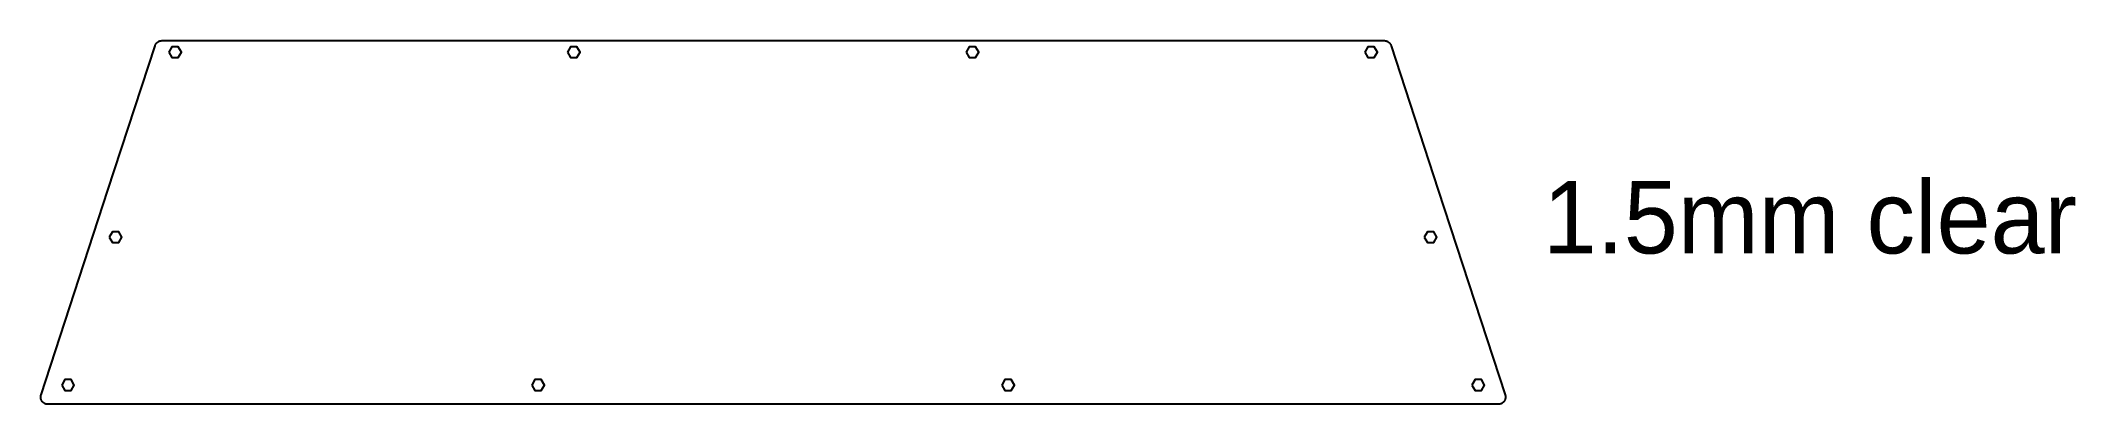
# Model space of a CAD drawing. Header units: inches. Extents: x 13.9 to 47, y 37.6 to 43.5.
import ezdxf

# ---------------------------------------------------------------- set-up
doc = ezdxf.new("R2010")
doc.units = ezdxf.units.IN
doc.header["$MEASUREMENT"] = 0
for name, color, linetype, true_color in [('black', 250, 'Continuous', 0x191919), ('cut clear acryl', 1, 'Continuous', 0xfb0007), ('cut white', 1, 'Continuous', 0xfb0007)]:
    doc.layers.add(name, color=color, linetype=linetype, true_color=true_color)

msp = doc.modelspace()

# ---------------------------------------------------------------- linework, layer by layer
at = {"layer": 'cut clear acryl'}
for points in [[(16.006, 43.316), (16.057, 43.227), (16.159, 43.227), (16.21, 43.316), (16.159, 43.404), (16.057, 43.404)], [(22.492, 43.316), (22.543, 43.227), (22.646, 43.227), (22.697, 43.316), (22.646, 43.404), (22.543, 43.404)], [(28.978, 43.316), (29.03, 43.227), (29.132, 43.227), (29.183, 43.316), (29.132, 43.404), (29.03, 43.404)], [(35.465, 43.316), (35.516, 43.227), (35.618, 43.227), (35.669, 43.316), (35.618, 43.404), (35.516, 43.404)], [(15.037, 40.303), (15.089, 40.214), (15.191, 40.214), (15.242, 40.303), (15.191, 40.391), (15.089, 40.391)], [(36.433, 40.303), (36.484, 40.214), (36.587, 40.214), (36.638, 40.303), (36.587, 40.391), (36.484, 40.391)], [(14.263, 37.894), (14.315, 37.806), (14.417, 37.806), (14.468, 37.894), (14.417, 37.983), (14.315, 37.983)], [(21.911, 37.894), (21.962, 37.806), (22.065, 37.806), (22.116, 37.894), (22.065, 37.983), (21.962, 37.983)], [(29.559, 37.894), (29.61, 37.806), (29.713, 37.806), (29.764, 37.894), (29.713, 37.983), (29.61, 37.983)], [(37.207, 37.894), (37.258, 37.806), (37.361, 37.806), (37.412, 37.894), (37.361, 37.983), (37.258, 37.983)]]:
    msp.add_lwpolyline(points, close=True, dxfattribs=at)
at = {"layer": 'cut white'}
for p, q in [((15.015, 41.069), (15.782, 43.421)), ((35.893, 43.421), (36.66, 41.069)), ((13.927, 37.734), (15.015, 41.069)), ((36.66, 41.069), (37.748, 37.734))]:
    msp.add_line(p, q, dxfattribs=at)
for points, weights in [([(15.782, 43.421), (15.809, 43.503), (15.894, 43.503)], [1, 0.809348720072, 1]), ([(35.781, 43.503), (35.866, 43.503), (35.893, 43.421)], [1, 0.809348720074, 1])]:
    msp.add_rational_spline(points, weights, degree=2, dxfattribs=at)
for points in [[(15.894, 43.503), (25.838, 43.503), (35.781, 43.503)], [(37.636, 37.58), (25.838, 37.58), (14.04, 37.58)]]:
    msp.add_open_spline(points, degree=2, dxfattribs=at)
for points, knots in [([(14.04, 37.58), (13.979, 37.58), (13.944, 37.628), (13.909, 37.677), (13.927, 37.734)], [1306.544345, 1306.544345, 1306.544345, 1309.373472, 1309.373472, 1312.2026, 1312.2026, 1312.2026]), ([(37.748, 37.734), (37.767, 37.677), (37.731, 37.628), (37.696, 37.58), (37.636, 37.58)], [1248.377018, 1248.377018, 1248.377018, 1251.206145, 1251.206145, 1254.035272, 1254.035272, 1254.035272])]:
    msp.add_rational_spline(points, [1, 0.890878330607, 1, 0.890878330607, 1], degree=2, knots=knots, dxfattribs=at)

# ---------------------------------------------------------------- texts
at = {"layer": 'black', "insert": (38.362, 40.02), "char_height": 1.1811, "width": 10.54134, "attachment_point": 7, "line_spacing_factor": 0.963855}
msp.add_mtext('\\fFOT-Rodin Pro B;1.5mm clear', dxfattribs=at)

doc.saveas('drawing.dxf')
